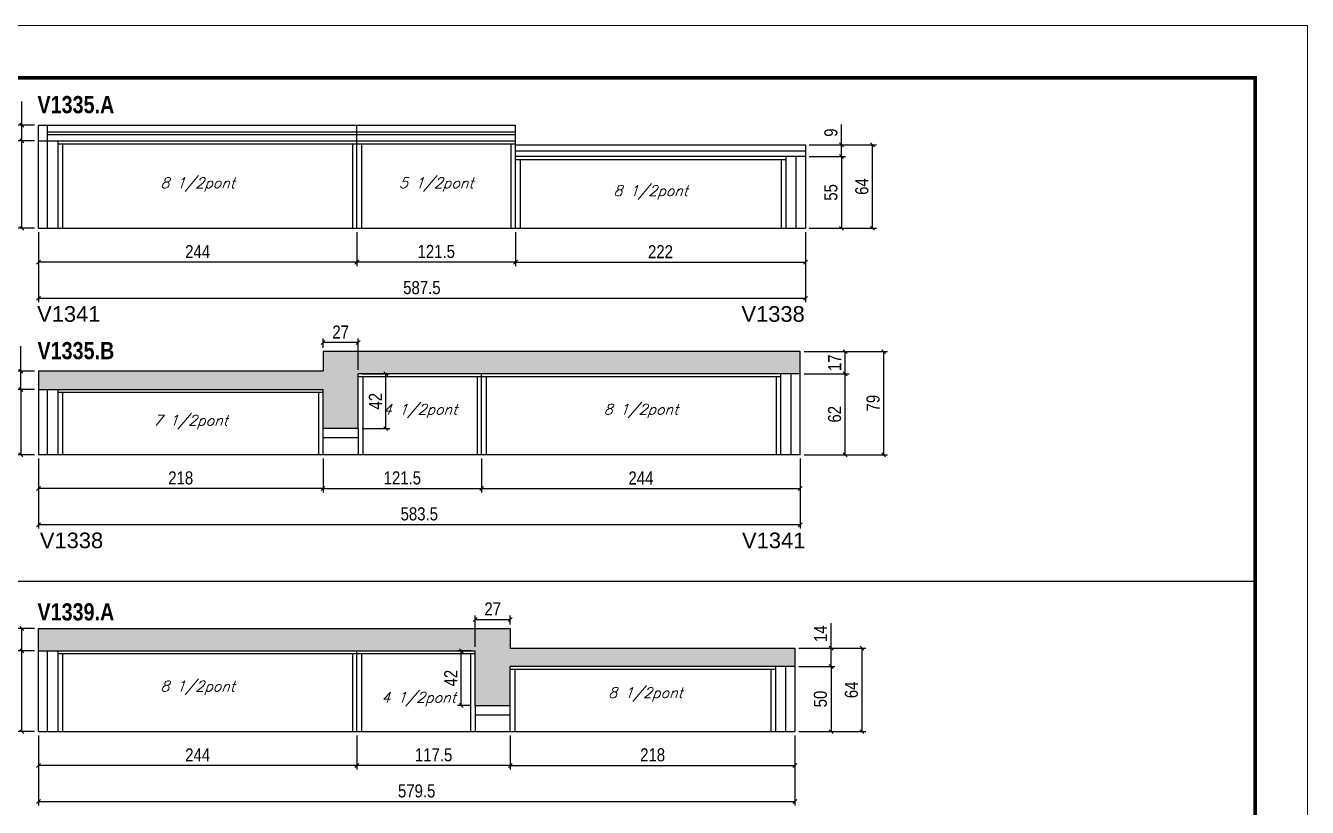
# Model space of a CAD drawing. Extents: x 3309 to 10384, y -2522 to 14608.
# Drawn here: x 5411 to 6393, y 5969 to 6568 of the extents above; entities that cross this region are included whole.
import ezdxf

# ---------------------------------------------------------------- set-up
doc = ezdxf.new("R2010")
doc.units = 0
doc.linetypes.add('DASHED', pattern=[0.75, 0.5, -0.25])
for name, color, linetype in [('5', 5, 'Continuous'), ('COTA', 241, 'Continuous'), ('NOMENCLATURA', 7, 'Continuous'), ('Painéis', 200, 'Continuous'), ('SARR_2.2x7', 40, 'Continuous'), ('SARR_3.5x7', 81, 'Continuous'), ('SARR_EDITAR', 141, 'Continuous'), ('texto', 7, 'Continuous')]:
    doc.layers.add(name, color=color, linetype=linetype)
doc.layers.add('Folhas', color=255, linetype='Continuous', lineweight=9)
doc.layers.add('SARRAFO DE PRESSAO', color=251, linetype='DASHED', lineweight=9)
doc.styles.add('COTA TECNICA', font='techl___.ttf', dxfattribs={"height": 10})
doc.styles.add('Romans', font='romans.shx')
doc.styles.get("Standard").update_dxf_attribs({"font": 'arial.ttf'})
doc.styles.add('TECNICA', font='techb___.ttf', dxfattribs={"height": 10})
doc.dimstyles.new('PAINEL', dxfattribs={"dimtxt": 10, "dimasz": 3, "dimexe": 3, "dimexo": 3, "dimgap": 3, "dimtad": 1, "dimdec": 1, "dimzin": 12, "dimdsep": 46, "dimtxsty": 'COTA TECNICA', "dimblk1": 'OBLIQUE', "dimblk2": 'OBLIQUE', "dimsah": 1, "dimcen": 0.9, "dimclrd": 4, "dimclre": 4, "dimclrt": 240, "dimadec": 1, "dimazin": 3, "dimtfac": 1, "dimtdec": 1, "dimtmove": 0, "dimatfit": 3, "dimfxl": 1, "dimtolj": 1, "dimtzin": 12, "dimarcsym": 0})

# ---------------------------------------------------------------- blocks, each defined once
blk = doc.blocks.new('9999999999')
at = {"layer": 'Folhas'}
blk.add_lwpolyline([(98138.98, 34190.21), (99623.98, 34190.21), (99623.98, 35240.21), (98138.98, 35240.21)], close=True, dxfattribs=at)
at = {"layer": 'Folhas', "color": 30, "const_width": 3}
blk.add_lwpolyline([(98213.98, 34230.21), (99583.98, 34230.21), (99583.98, 35200.21), (98213.98, 35200.21)], close=True, dxfattribs=at)
blk = doc.blocks.new('_Oblique')
at = {"color": 0, "linetype": 'ByBlock', "lineweight": -2}
blk.add_line((-0.5, -0.5), (0.5, 0.5), dxfattribs=at)
blk = doc.blocks.new('*D845')
at = {"layer": 'COTA', "color": 4, "linetype": 'ByBlock', "lineweight": -2, "transparency": 16777216}
for p, q in [((5420.93, 6409.5), (5420.93, 6355.88)), ((6008.39, 6409.5), (6008.39, 6355.88)), ((5420.93, 6358.88), (6008.39, 6358.88))]:
    blk.add_line(p, q, dxfattribs=at)
at = {"layer": 'Defpoints', "color": 0, "linetype": 'ByBlock', "transparency": 16777216}
for p in [(5420.93, 6412.5), (6008.39, 6412.5), (6008.39, 6358.88)]:
    blk.add_point(p, dxfattribs=at)
at = {"layer": 'COTA', "color": 4, "linetype": 'ByBlock', "lineweight": -2, "transparency": 16777216, "xscale": 3, "yscale": 3, "zscale": 3, "rotation": 180}
blk.add_blockref('_Oblique', (5420.93, 6358.88), dxfattribs=at)
at = {"layer": 'COTA', "color": 4, "linetype": 'ByBlock', "lineweight": -2, "transparency": 16777216, "xscale": 3, "yscale": 3, "zscale": 3}
blk.add_blockref('_Oblique', (6008.39, 6358.88), dxfattribs=at)
at = {"layer": 'COTA', "color": 240, "linetype": 'ByBlock', "transparency": 16777216, "insert": (5714.66, 6367.01), "char_height": 10, "attachment_point": 5, "style": 'COTA TECNICA'}
blk.add_mtext('\\A1;587.5', dxfattribs=at)
blk = doc.blocks.new('*D846')
at = {"layer": 'COTA', "color": 4, "lineweight": -2, "transparency": 16777216}
for p, q in [((5664.89, 6409.5), (5664.89, 6383.59)), ((5786.39, 6409.5), (5786.39, 6383.59)), ((5786.39, 6386.59), (5664.89, 6386.59))]:
    blk.add_line(p, q, dxfattribs=at)
at = {"layer": 'Defpoints', "color": 0, "transparency": 16777216}
for p in [(5664.89, 6412.5), (5786.39, 6412.5), (5664.89, 6386.59)]:
    blk.add_point(p, dxfattribs=at)
at = {"layer": 'COTA', "color": 4, "lineweight": -2, "transparency": 16777216, "xscale": 3, "yscale": 3, "zscale": 3, "rotation": 180}
blk.add_blockref('_Oblique', (5664.89, 6386.59), dxfattribs=at)
at = {"layer": 'COTA', "color": 4, "lineweight": -2, "transparency": 16777216, "xscale": 3, "yscale": 3, "zscale": 3}
blk.add_blockref('_Oblique', (5786.39, 6386.59), dxfattribs=at)
at = {"layer": 'COTA', "color": 240, "transparency": 16777216, "insert": (5725.64, 6394.7), "char_height": 10, "attachment_point": 5, "style": 'COTA TECNICA'}
blk.add_mtext('\\A1;121.5', dxfattribs=at)
blk = doc.blocks.new('*D847')
at = {"layer": 'COTA', "color": 4, "lineweight": -2, "transparency": 16777216}
for p, q in [((5420.93, 6409.5), (5420.93, 6383.59)), ((5664.89, 6409.5), (5664.89, 6383.59)), ((5664.89, 6386.59), (5420.93, 6386.59))]:
    blk.add_line(p, q, dxfattribs=at)
at = {"layer": 'Defpoints', "color": 0, "transparency": 16777216}
for p in [(5420.93, 6412.5), (5664.89, 6412.5), (5420.93, 6386.59)]:
    blk.add_point(p, dxfattribs=at)
at = {"layer": 'COTA', "color": 4, "lineweight": -2, "transparency": 16777216, "xscale": 3, "yscale": 3, "zscale": 3, "rotation": 180}
blk.add_blockref('_Oblique', (5420.93, 6386.59), dxfattribs=at)
at = {"layer": 'COTA', "color": 4, "lineweight": -2, "transparency": 16777216, "xscale": 3, "yscale": 3, "zscale": 3}
blk.add_blockref('_Oblique', (5664.89, 6386.59), dxfattribs=at)
at = {"layer": 'COTA', "color": 240, "transparency": 16777216, "insert": (5542.91, 6394.66), "char_height": 10, "attachment_point": 5, "style": 'COTA TECNICA'}
blk.add_mtext('\\A1;244', dxfattribs=at)
blk = doc.blocks.new('*D848')
at = {"layer": 'COTA', "color": 4, "lineweight": -2, "transparency": 16777216}
for p, q in [((5786.39, 6409.5), (5786.39, 6383.59)), ((6008.39, 6409.5), (6008.39, 6383.59)), ((5786.39, 6386.59), (6008.39, 6386.59))]:
    blk.add_line(p, q, dxfattribs=at)
at = {"layer": 'Defpoints', "color": 0, "transparency": 16777216}
for p in [(5786.39, 6412.5), (6008.39, 6412.5), (6008.39, 6386.59)]:
    blk.add_point(p, dxfattribs=at)
at = {"layer": 'COTA', "color": 4, "lineweight": -2, "transparency": 16777216, "xscale": 3, "yscale": 3, "zscale": 3, "rotation": 180}
blk.add_blockref('_Oblique', (5786.39, 6386.59), dxfattribs=at)
at = {"layer": 'COTA', "color": 4, "lineweight": -2, "transparency": 16777216, "xscale": 3, "yscale": 3, "zscale": 3}
blk.add_blockref('_Oblique', (6008.39, 6386.59), dxfattribs=at)
at = {"layer": 'COTA', "color": 240, "transparency": 16777216, "insert": (5897.39, 6394.59), "char_height": 10, "attachment_point": 5, "style": 'COTA TECNICA'}
blk.add_mtext('\\A1;222', dxfattribs=at)
blk = doc.blocks.new('*D849')
at = {"layer": 'COTA', "color": 4, "lineweight": -2, "transparency": 16777216}
for p, q in [((6011.39, 6467.5), (6039.05, 6467.5)), ((6036.05, 6467.5), (6036.05, 6412.5)), ((6011.39, 6412.5), (6039.05, 6412.5))]:
    blk.add_line(p, q, dxfattribs=at)
at = {"layer": 'Defpoints', "color": 0, "transparency": 16777216}
for p in [(6008.39, 6467.5), (6008.39, 6412.5), (6036.05, 6412.5)]:
    blk.add_point(p, dxfattribs=at)
at = {"layer": 'COTA', "color": 4, "lineweight": -2, "transparency": 16777216, "xscale": 3, "yscale": 3, "zscale": 3}
for p, rotation in [((6036.05, 6467.5), 90), ((6036.05, 6412.5), 270)]:
    blk.add_blockref('_Oblique', p, dxfattribs=dict(at, rotation=rotation))
at = {"layer": 'COTA', "color": 240, "transparency": 16777216, "insert": (6027.94, 6440), "char_height": 10, "attachment_point": 5, "rotation": 90, "style": 'COTA TECNICA'}
blk.add_mtext('\\A1;55', dxfattribs=at)
blk = doc.blocks.new('*D850')
at = {"layer": 'COTA', "color": 4, "lineweight": -2, "transparency": 16777216}
for p, q in [((6036.05, 6476.5), (6036.05, 6492.17)), ((6011.39, 6476.5), (6039.05, 6476.5)), ((6036.05, 6467.5), (6036.05, 6476.5)), ((6011.39, 6467.5), (6039.05, 6467.5))]:
    blk.add_line(p, q, dxfattribs=at)
at = {"layer": 'Defpoints', "color": 0, "transparency": 16777216}
for p in [(6008.39, 6476.5), (6036.05, 6476.5), (6008.39, 6467.5)]:
    blk.add_point(p, dxfattribs=at)
at = {"layer": 'COTA', "color": 4, "lineweight": -2, "transparency": 16777216, "xscale": 3, "yscale": 3, "zscale": 3}
for p, rotation in [((6036.05, 6476.5), 90), ((6036.05, 6467.5), 270)]:
    blk.add_blockref('_Oblique', p, dxfattribs=dict(at, rotation=rotation))
at = {"layer": 'COTA', "color": 240, "transparency": 16777216, "insert": (6027.96, 6485.83), "char_height": 10, "attachment_point": 5, "rotation": 90, "style": 'COTA TECNICA'}
blk.add_mtext('\\A1;9', dxfattribs=at)
blk = doc.blocks.new('*D851')
at = {"layer": 'COTA', "color": 4, "lineweight": -2, "transparency": 16777216}
for p, q in [((6011.39, 6476.5), (6062.78, 6476.5)), ((6059.78, 6412.5), (6059.78, 6476.5)), ((6011.39, 6412.5), (6062.78, 6412.5))]:
    blk.add_line(p, q, dxfattribs=at)
at = {"layer": 'Defpoints', "color": 0, "transparency": 16777216}
for p in [(6008.39, 6476.5), (6059.78, 6476.5), (6008.39, 6412.5)]:
    blk.add_point(p, dxfattribs=at)
at = {"layer": 'COTA', "color": 4, "lineweight": -2, "transparency": 16777216, "xscale": 3, "yscale": 3, "zscale": 3}
for p, rotation in [((6059.78, 6476.5), 90), ((6059.78, 6412.5), 270)]:
    blk.add_blockref('_Oblique', p, dxfattribs=dict(at, rotation=rotation))
at = {"layer": 'COTA', "color": 240, "transparency": 16777216, "insert": (6051.68, 6444.5), "char_height": 10, "attachment_point": 5, "rotation": 90, "style": 'COTA TECNICA'}
blk.add_mtext('\\A1;64', dxfattribs=at)
blk = doc.blocks.new('*D852')
at = {"layer": 'COTA', "color": 4, "lineweight": -2, "transparency": 16777216}
for p, q in [((5417.93, 6479.5), (5405.3, 6479.5)), ((5408.3, 6412.5), (5408.3, 6479.5)), ((5417.93, 6412.5), (5405.3, 6412.5))]:
    blk.add_line(p, q, dxfattribs=at)
at = {"layer": 'Defpoints', "color": 0, "transparency": 16777216}
for p in [(5408.3, 6479.5), (5420.93, 6479.5), (5420.93, 6412.5)]:
    blk.add_point(p, dxfattribs=at)
at = {"layer": 'COTA', "color": 4, "lineweight": -2, "transparency": 16777216, "xscale": 3, "yscale": 3, "zscale": 3}
for p, rotation in [((5408.3, 6479.5), 90), ((5408.3, 6412.5), 270)]:
    blk.add_blockref('_Oblique', p, dxfattribs=dict(at, rotation=rotation))
at = {"layer": 'COTA', "color": 240, "transparency": 16777216, "insert": (5400.2, 6446), "char_height": 10, "attachment_point": 5, "rotation": 90, "style": 'COTA TECNICA'}
blk.add_mtext('\\A1;67', dxfattribs=at)
blk = doc.blocks.new('*D853')
at = {"layer": 'COTA', "color": 4, "lineweight": -2, "transparency": 16777216}
for p, q in [((5408.3, 6491.5), (5408.3, 6509.81)), ((5417.93, 6491.5), (5405.3, 6491.5)), ((5408.3, 6479.5), (5408.3, 6491.5)), ((5417.93, 6479.5), (5405.3, 6479.5))]:
    blk.add_line(p, q, dxfattribs=at)
at = {"layer": 'Defpoints', "color": 0, "transparency": 16777216}
for p in [(5408.3, 6491.5), (5420.93, 6491.5), (5420.93, 6479.5)]:
    blk.add_point(p, dxfattribs=at)
at = {"layer": 'COTA', "color": 4, "lineweight": -2, "transparency": 16777216, "xscale": 3, "yscale": 3, "zscale": 3}
for p, rotation in [((5408.3, 6491.5), 90), ((5408.3, 6479.5), 270)]:
    blk.add_blockref('_Oblique', p, dxfattribs=dict(at, rotation=rotation))
at = {"layer": 'COTA', "color": 240, "transparency": 16777216, "insert": (5400.24, 6502.16), "char_height": 10, "attachment_point": 5, "rotation": 90, "style": 'COTA TECNICA'}
blk.add_mtext('\\A1;12', dxfattribs=at)
blk = doc.blocks.new('*D854')
at = {"layer": 'COTA', "color": 4, "linetype": 'ByBlock', "lineweight": -2, "transparency": 16777216}
for p, q in [((5420.93, 6236), (5420.93, 6182.37)), ((6004.39, 6236), (6004.39, 6182.37)), ((6004.39, 6185.37), (5420.93, 6185.37))]:
    blk.add_line(p, q, dxfattribs=at)
at = {"layer": 'Defpoints', "color": 0, "linetype": 'ByBlock', "transparency": 16777216}
for p in [(5420.93, 6239), (6004.39, 6239), (5420.93, 6185.37)]:
    blk.add_point(p, dxfattribs=at)
at = {"layer": 'COTA', "color": 4, "linetype": 'ByBlock', "lineweight": -2, "transparency": 16777216, "xscale": 3, "yscale": 3, "zscale": 3, "rotation": 180}
blk.add_blockref('_Oblique', (5420.93, 6185.37), dxfattribs=at)
at = {"layer": 'COTA', "color": 4, "linetype": 'ByBlock', "lineweight": -2, "transparency": 16777216, "xscale": 3, "yscale": 3, "zscale": 3}
blk.add_blockref('_Oblique', (6004.39, 6185.37), dxfattribs=at)
at = {"layer": 'COTA', "color": 240, "linetype": 'ByBlock', "transparency": 16777216, "insert": (5712.66, 6193.62), "char_height": 10, "attachment_point": 5, "style": 'COTA TECNICA'}
blk.add_mtext('\\A1;583.5', dxfattribs=at)
blk = doc.blocks.new('*D855')
at = {"layer": 'COTA', "color": 4, "lineweight": -2, "transparency": 16777216}
for p, q in [((5638.93, 6236), (5638.93, 6210.08)), ((5760.43, 6236), (5760.43, 6210.08)), ((5638.93, 6213.08), (5760.43, 6213.08))]:
    blk.add_line(p, q, dxfattribs=at)
at = {"layer": 'Defpoints', "color": 0, "transparency": 16777216}
for p in [(5638.93, 6239), (5760.43, 6239), (5760.43, 6213.08)]:
    blk.add_point(p, dxfattribs=at)
at = {"layer": 'COTA', "color": 4, "lineweight": -2, "transparency": 16777216, "xscale": 3, "yscale": 3, "zscale": 3, "rotation": 180}
blk.add_blockref('_Oblique', (5638.93, 6213.08), dxfattribs=at)
at = {"layer": 'COTA', "color": 4, "lineweight": -2, "transparency": 16777216, "xscale": 3, "yscale": 3, "zscale": 3}
blk.add_blockref('_Oblique', (5760.43, 6213.08), dxfattribs=at)
at = {"layer": 'COTA', "color": 240, "transparency": 16777216, "insert": (5699.68, 6221.19), "char_height": 10, "attachment_point": 5, "style": 'COTA TECNICA'}
blk.add_mtext('\\A1;121.5', dxfattribs=at)
blk = doc.blocks.new('*D856')
at = {"layer": 'COTA', "color": 4, "lineweight": -2, "transparency": 16777216}
for p, q in [((5760.43, 6236), (5760.43, 6210.08)), ((6004.39, 6236), (6004.39, 6210.08)), ((5760.43, 6213.08), (6004.39, 6213.08))]:
    blk.add_line(p, q, dxfattribs=at)
at = {"layer": 'Defpoints', "color": 0, "transparency": 16777216}
for p in [(5760.43, 6239), (6004.39, 6239), (6004.39, 6213.08)]:
    blk.add_point(p, dxfattribs=at)
at = {"layer": 'COTA', "color": 4, "lineweight": -2, "transparency": 16777216, "xscale": 3, "yscale": 3, "zscale": 3, "rotation": 180}
blk.add_blockref('_Oblique', (5760.43, 6213.08), dxfattribs=at)
at = {"layer": 'COTA', "color": 4, "lineweight": -2, "transparency": 16777216, "xscale": 3, "yscale": 3, "zscale": 3}
blk.add_blockref('_Oblique', (6004.39, 6213.08), dxfattribs=at)
at = {"layer": 'COTA', "color": 240, "transparency": 16777216, "insert": (5882.41, 6221.16), "char_height": 10, "attachment_point": 5, "style": 'COTA TECNICA'}
blk.add_mtext('\\A1;244', dxfattribs=at)
blk = doc.blocks.new('*D858')
at = {"layer": 'COTA', "color": 4, "lineweight": -2, "transparency": 16777216}
for p, q in [((5420.93, 6236), (5420.93, 6210.08)), ((5638.93, 6236), (5638.93, 6210.08)), ((5638.93, 6213.08), (5420.93, 6213.08))]:
    blk.add_line(p, q, dxfattribs=at)
at = {"layer": 'Defpoints', "color": 0, "transparency": 16777216}
for p in [(5420.93, 6239), (5638.93, 6239), (5420.93, 6213.08)]:
    blk.add_point(p, dxfattribs=at)
at = {"layer": 'COTA', "color": 4, "lineweight": -2, "transparency": 16777216, "xscale": 3, "yscale": 3, "zscale": 3, "rotation": 180}
blk.add_blockref('_Oblique', (5420.93, 6213.08), dxfattribs=at)
at = {"layer": 'COTA', "color": 4, "lineweight": -2, "transparency": 16777216, "xscale": 3, "yscale": 3, "zscale": 3}
blk.add_blockref('_Oblique', (5638.93, 6213.08), dxfattribs=at)
at = {"layer": 'COTA', "color": 240, "transparency": 16777216, "insert": (5529.93, 6221.18), "char_height": 10, "attachment_point": 5, "style": 'COTA TECNICA'}
blk.add_mtext('\\A1;218', dxfattribs=at)
blk = doc.blocks.new('*D859')
at = {"layer": 'COTA', "color": 4, "lineweight": -2, "transparency": 16777216}
for p, q in [((5417.93, 6289), (5404.43, 6289)), ((5407.43, 6289), (5407.43, 6239)), ((5417.93, 6239), (5404.43, 6239))]:
    blk.add_line(p, q, dxfattribs=at)
at = {"layer": 'Defpoints', "color": 0, "transparency": 16777216}
for p in [(5420.93, 6289), (5407.43, 6239), (5420.93, 6239)]:
    blk.add_point(p, dxfattribs=at)
at = {"layer": 'COTA', "color": 4, "lineweight": -2, "transparency": 16777216, "xscale": 3, "yscale": 3, "zscale": 3}
for p, rotation in [((5407.43, 6289), 90), ((5407.43, 6239), 270)]:
    blk.add_blockref('_Oblique', p, dxfattribs=dict(at, rotation=rotation))
at = {"layer": 'COTA', "color": 240, "transparency": 16777216, "insert": (5399.32, 6264), "char_height": 10, "attachment_point": 5, "rotation": 90, "style": 'COTA TECNICA'}
blk.add_mtext('\\A1;50', dxfattribs=at)
blk = doc.blocks.new('*D860')
at = {"layer": 'COTA', "color": 4, "lineweight": -2, "transparency": 16777216}
for p, q in [((5407.43, 6303), (5407.43, 6322.12)), ((5417.93, 6303), (5404.43, 6303)), ((5407.43, 6289), (5407.43, 6303)), ((5417.93, 6289), (5404.43, 6289))]:
    blk.add_line(p, q, dxfattribs=at)
at = {"layer": 'Defpoints', "color": 0, "transparency": 16777216}
for p in [(5407.43, 6303), (5420.93, 6303), (5420.93, 6289)]:
    blk.add_point(p, dxfattribs=at)
at = {"layer": 'COTA', "color": 4, "lineweight": -2, "transparency": 16777216, "xscale": 3, "yscale": 3, "zscale": 3}
for p, rotation in [((5407.43, 6303), 90), ((5407.43, 6289), 270)]:
    blk.add_blockref('_Oblique', p, dxfattribs=dict(at, rotation=rotation))
at = {"layer": 'COTA', "color": 240, "transparency": 16777216, "insert": (5399.36, 6314.06), "char_height": 10, "attachment_point": 5, "rotation": 90, "style": 'COTA TECNICA'}
blk.add_mtext('\\A1;14', dxfattribs=at)
blk = doc.blocks.new('*D861')
at = {"layer": 'COTA', "color": 4, "lineweight": -2, "transparency": 16777216}
for p, q in [((5417.93, 6303), (5380.7, 6303)), ((5383.7, 6239), (5383.7, 6303)), ((5417.93, 6239), (5380.7, 6239))]:
    blk.add_line(p, q, dxfattribs=at)
at = {"layer": 'Defpoints', "color": 0, "transparency": 16777216}
for p in [(5383.7, 6303), (5420.93, 6303), (5420.93, 6239)]:
    blk.add_point(p, dxfattribs=at)
at = {"layer": 'COTA', "color": 4, "lineweight": -2, "transparency": 16777216, "xscale": 3, "yscale": 3, "zscale": 3}
for p, rotation in [((5383.7, 6303), 90), ((5383.7, 6239), 270)]:
    blk.add_blockref('_Oblique', p, dxfattribs=dict(at, rotation=rotation))
at = {"layer": 'COTA', "color": 240, "transparency": 16777216, "insert": (5375.59, 6271), "char_height": 10, "attachment_point": 5, "rotation": 90, "style": 'COTA TECNICA'}
blk.add_mtext('\\A1;64', dxfattribs=at)
blk = doc.blocks.new('*D862')
at = {"layer": 'COTA', "color": 4, "lineweight": -2, "transparency": 16777216}
for p, q in [((5668.93, 6301), (5690.11, 6301)), ((5687.11, 6259), (5687.11, 6301)), ((5668.93, 6259), (5690.11, 6259))]:
    blk.add_line(p, q, dxfattribs=at)
at = {"layer": 'Defpoints', "color": 0, "transparency": 16777216}
for p in [(5665.93, 6301), (5687.11, 6301), (5665.93, 6259)]:
    blk.add_point(p, dxfattribs=at)
at = {"layer": 'COTA', "color": 4, "lineweight": -2, "transparency": 16777216, "xscale": 3, "yscale": 3, "zscale": 3}
for p, rotation in [((5687.11, 6301), 90), ((5687.11, 6259), 270)]:
    blk.add_blockref('_Oblique', p, dxfattribs=dict(at, rotation=rotation))
at = {"layer": 'COTA', "color": 240, "transparency": 16777216, "insert": (5679.04, 6280), "char_height": 10, "attachment_point": 5, "rotation": 90, "style": 'COTA TECNICA'}
blk.add_mtext('\\A1;42', dxfattribs=at)
blk = doc.blocks.new('*D863')
at = {"layer": 'COTA', "color": 4, "lineweight": -2, "transparency": 16777216}
for p, q in [((5638.93, 6321), (5638.93, 6327.98)), ((5665.93, 6324.98), (5638.93, 6324.98)), ((5665.93, 6304), (5665.93, 6327.98))]:
    blk.add_line(p, q, dxfattribs=at)
at = {"layer": 'Defpoints', "color": 0, "transparency": 16777216}
for p in [(5638.93, 6324.98), (5638.93, 6318), (5665.93, 6301)]:
    blk.add_point(p, dxfattribs=at)
at = {"layer": 'COTA', "color": 4, "lineweight": -2, "transparency": 16777216, "xscale": 3, "yscale": 3, "zscale": 3, "rotation": 180}
blk.add_blockref('_Oblique', (5638.93, 6324.98), dxfattribs=at)
at = {"layer": 'COTA', "color": 4, "lineweight": -2, "transparency": 16777216, "xscale": 3, "yscale": 3, "zscale": 3}
blk.add_blockref('_Oblique', (5665.93, 6324.98), dxfattribs=at)
at = {"layer": 'COTA', "color": 240, "transparency": 16777216, "insert": (5652.43, 6333.05), "char_height": 10, "attachment_point": 5, "style": 'COTA TECNICA'}
blk.add_mtext('\\A1;27', dxfattribs=at)
blk = doc.blocks.new('*D864')
at = {"layer": 'COTA', "color": 4, "lineweight": -2, "transparency": 16777216}
for p, q in [((6007.39, 6301), (6041.88, 6301)), ((6038.88, 6239), (6038.88, 6301)), ((6007.39, 6239), (6041.88, 6239))]:
    blk.add_line(p, q, dxfattribs=at)
at = {"layer": 'Defpoints', "color": 0, "transparency": 16777216}
for p in [(6004.39, 6301), (6038.88, 6301), (6004.39, 6239)]:
    blk.add_point(p, dxfattribs=at)
at = {"layer": 'COTA', "color": 4, "lineweight": -2, "transparency": 16777216, "xscale": 3, "yscale": 3, "zscale": 3}
for p, rotation in [((6038.88, 6301), 90), ((6038.88, 6239), 270)]:
    blk.add_blockref('_Oblique', p, dxfattribs=dict(at, rotation=rotation))
at = {"layer": 'COTA', "color": 240, "transparency": 16777216, "insert": (6030.77, 6270), "char_height": 10, "attachment_point": 5, "rotation": 90, "style": 'COTA TECNICA'}
blk.add_mtext('\\A1;62', dxfattribs=at)
blk = doc.blocks.new('*D857')
at = {"layer": 'COTA', "color": 4, "lineweight": -2, "transparency": 16777216}
for p, q in [((6007.39, 6318), (6041.88, 6318)), ((6038.88, 6301), (6038.88, 6318)), ((6007.39, 6301), (6041.88, 6301))]:
    blk.add_line(p, q, dxfattribs=at)
at = {"layer": 'Defpoints', "color": 0, "transparency": 16777216}
for p in [(6004.39, 6318), (6038.88, 6318), (6004.39, 6301)]:
    blk.add_point(p, dxfattribs=at)
at = {"layer": 'COTA', "color": 4, "lineweight": -2, "transparency": 16777216, "xscale": 3, "yscale": 3, "zscale": 3}
for p, rotation in [((6038.88, 6318), 90), ((6038.88, 6301), 270)]:
    blk.add_blockref('_Oblique', p, dxfattribs=dict(at, rotation=rotation))
at = {"layer": 'COTA', "color": 240, "transparency": 16777216, "insert": (6030.8, 6309.5), "char_height": 10, "attachment_point": 5, "rotation": 90, "style": 'COTA TECNICA'}
blk.add_mtext('\\A1;17', dxfattribs=at)
blk = doc.blocks.new('*D865')
at = {"layer": 'COTA', "color": 4, "lineweight": -2, "transparency": 16777216}
for p, q in [((6007.39, 6318), (6071.37, 6318)), ((6068.37, 6239), (6068.37, 6318)), ((6007.39, 6239), (6071.37, 6239))]:
    blk.add_line(p, q, dxfattribs=at)
at = {"layer": 'Defpoints', "color": 0, "transparency": 16777216}
for p in [(6004.39, 6318), (6068.37, 6318), (6004.39, 6239)]:
    blk.add_point(p, dxfattribs=at)
at = {"layer": 'COTA', "color": 4, "lineweight": -2, "transparency": 16777216, "xscale": 3, "yscale": 3, "zscale": 3}
for p, rotation in [((6068.37, 6318), 90), ((6068.37, 6239), 270)]:
    blk.add_blockref('_Oblique', p, dxfattribs=dict(at, rotation=rotation))
at = {"layer": 'COTA', "color": 240, "transparency": 16777216, "insert": (6060.27, 6278.5), "char_height": 10, "attachment_point": 5, "rotation": 90, "style": 'COTA TECNICA'}
blk.add_mtext('\\A1;79', dxfattribs=at)
blk = doc.blocks.new('*D873')
at = {"layer": 'COTA', "color": 4, "linetype": 'ByBlock', "lineweight": -2, "transparency": 16777216}
for p, q in [((5420.93, 6023.8), (5420.93, 5970.18)), ((6000.39, 6023.8), (6000.39, 5970.18)), ((5420.93, 5973.18), (6000.39, 5973.18))]:
    blk.add_line(p, q, dxfattribs=at)
at = {"layer": 'Defpoints', "color": 0, "linetype": 'ByBlock', "transparency": 16777216}
for p in [(5420.93, 6026.8), (6000.39, 6026.8), (6000.39, 5973.18)]:
    blk.add_point(p, dxfattribs=at)
at = {"layer": 'COTA', "color": 4, "linetype": 'ByBlock', "lineweight": -2, "transparency": 16777216, "xscale": 3, "yscale": 3, "zscale": 3, "rotation": 180}
blk.add_blockref('_Oblique', (5420.93, 5973.18), dxfattribs=at)
at = {"layer": 'COTA', "color": 4, "linetype": 'ByBlock', "lineweight": -2, "transparency": 16777216, "xscale": 3, "yscale": 3, "zscale": 3}
blk.add_blockref('_Oblique', (6000.39, 5973.18), dxfattribs=at)
at = {"layer": 'COTA', "color": 240, "linetype": 'ByBlock', "transparency": 16777216, "insert": (5710.66, 5981.32), "char_height": 10, "attachment_point": 5, "style": 'COTA TECNICA'}
blk.add_mtext('\\A1;579.5', dxfattribs=at)
blk = doc.blocks.new('*D874')
at = {"layer": 'COTA', "color": 4, "lineweight": -2, "transparency": 16777216}
for p, q in [((5664.89, 6023.8), (5664.89, 5997.89)), ((5782.39, 6023.8), (5782.39, 5997.89)), ((5782.39, 6000.89), (5664.89, 6000.89))]:
    blk.add_line(p, q, dxfattribs=at)
at = {"layer": 'Defpoints', "color": 0, "transparency": 16777216}
for p in [(5664.89, 6026.8), (5782.39, 6026.8), (5664.89, 6000.89)]:
    blk.add_point(p, dxfattribs=at)
at = {"layer": 'COTA', "color": 4, "lineweight": -2, "transparency": 16777216, "xscale": 3, "yscale": 3, "zscale": 3, "rotation": 180}
blk.add_blockref('_Oblique', (5664.89, 6000.89), dxfattribs=at)
at = {"layer": 'COTA', "color": 4, "lineweight": -2, "transparency": 16777216, "xscale": 3, "yscale": 3, "zscale": 3}
blk.add_blockref('_Oblique', (5782.39, 6000.89), dxfattribs=at)
at = {"layer": 'COTA', "color": 240, "transparency": 16777216, "insert": (5723.64, 6009), "char_height": 10, "attachment_point": 5, "style": 'COTA TECNICA'}
blk.add_mtext('\\A1;117.5', dxfattribs=at)
blk = doc.blocks.new('*D875')
at = {"layer": 'COTA', "color": 4, "lineweight": -2, "transparency": 16777216}
for p, q in [((5420.93, 6023.8), (5420.93, 5997.89)), ((5664.89, 6023.8), (5664.89, 5997.89)), ((5664.89, 6000.89), (5420.93, 6000.89))]:
    blk.add_line(p, q, dxfattribs=at)
at = {"layer": 'Defpoints', "color": 0, "transparency": 16777216}
for p in [(5420.93, 6026.8), (5664.89, 6026.8), (5420.93, 6000.89)]:
    blk.add_point(p, dxfattribs=at)
at = {"layer": 'COTA', "color": 4, "lineweight": -2, "transparency": 16777216, "xscale": 3, "yscale": 3, "zscale": 3, "rotation": 180}
blk.add_blockref('_Oblique', (5420.93, 6000.89), dxfattribs=at)
at = {"layer": 'COTA', "color": 4, "lineweight": -2, "transparency": 16777216, "xscale": 3, "yscale": 3, "zscale": 3}
blk.add_blockref('_Oblique', (5664.89, 6000.89), dxfattribs=at)
at = {"layer": 'COTA', "color": 240, "transparency": 16777216, "insert": (5542.91, 6008.96), "char_height": 10, "attachment_point": 5, "style": 'COTA TECNICA'}
blk.add_mtext('\\A1;244', dxfattribs=at)
blk = doc.blocks.new('*D877')
at = {"layer": 'COTA', "color": 4, "lineweight": -2, "transparency": 16777216}
for p, q in [((5782.39, 6023.8), (5782.39, 5997.89)), ((6000.39, 6023.8), (6000.39, 5997.89)), ((5782.39, 6000.89), (6000.39, 6000.89))]:
    blk.add_line(p, q, dxfattribs=at)
at = {"layer": 'Defpoints', "color": 0, "transparency": 16777216}
for p in [(5782.39, 6026.8), (6000.39, 6026.8), (6000.39, 6000.89)]:
    blk.add_point(p, dxfattribs=at)
at = {"layer": 'COTA', "color": 4, "lineweight": -2, "transparency": 16777216, "xscale": 3, "yscale": 3, "zscale": 3, "rotation": 180}
blk.add_blockref('_Oblique', (5782.39, 6000.89), dxfattribs=at)
at = {"layer": 'COTA', "color": 4, "lineweight": -2, "transparency": 16777216, "xscale": 3, "yscale": 3, "zscale": 3}
blk.add_blockref('_Oblique', (6000.39, 6000.89), dxfattribs=at)
at = {"layer": 'COTA', "color": 240, "transparency": 16777216, "insert": (5891.39, 6008.98), "char_height": 10, "attachment_point": 5, "style": 'COTA TECNICA'}
blk.add_mtext('\\A1;218', dxfattribs=at)
blk = doc.blocks.new('*D878')
at = {"layer": 'COTA', "color": 4, "lineweight": -2, "transparency": 16777216}
for p, q in [((6003.39, 6076.8), (6031.05, 6076.8)), ((6028.05, 6076.8), (6028.05, 6026.8)), ((6003.39, 6026.8), (6031.05, 6026.8))]:
    blk.add_line(p, q, dxfattribs=at)
at = {"layer": 'Defpoints', "color": 0, "transparency": 16777216}
for p in [(6000.39, 6076.8), (6000.39, 6026.8), (6028.05, 6026.8)]:
    blk.add_point(p, dxfattribs=at)
at = {"layer": 'COTA', "color": 4, "lineweight": -2, "transparency": 16777216, "xscale": 3, "yscale": 3, "zscale": 3}
for p, rotation in [((6028.05, 6076.8), 90), ((6028.05, 6026.8), 270)]:
    blk.add_blockref('_Oblique', p, dxfattribs=dict(at, rotation=rotation))
at = {"layer": 'COTA', "color": 240, "transparency": 16777216, "insert": (6019.94, 6051.8), "char_height": 10, "attachment_point": 5, "rotation": 90, "style": 'COTA TECNICA'}
blk.add_mtext('\\A1;50', dxfattribs=at)
blk = doc.blocks.new('*D879')
at = {"layer": 'COTA', "color": 4, "lineweight": -2, "transparency": 16777216}
for p, q in [((6028.05, 6090.8), (6028.05, 6109.92)), ((6003.39, 6090.8), (6031.05, 6090.8)), ((6028.05, 6076.8), (6028.05, 6090.8)), ((6003.39, 6076.8), (6031.05, 6076.8))]:
    blk.add_line(p, q, dxfattribs=at)
at = {"layer": 'Defpoints', "color": 0, "transparency": 16777216}
for p in [(6000.39, 6090.8), (6028.05, 6090.8), (6000.39, 6076.8)]:
    blk.add_point(p, dxfattribs=at)
at = {"layer": 'COTA', "color": 4, "lineweight": -2, "transparency": 16777216, "xscale": 3, "yscale": 3, "zscale": 3}
for p, rotation in [((6028.05, 6090.8), 90), ((6028.05, 6076.8), 270)]:
    blk.add_blockref('_Oblique', p, dxfattribs=dict(at, rotation=rotation))
at = {"layer": 'COTA', "color": 240, "transparency": 16777216, "insert": (6019.98, 6101.86), "char_height": 10, "attachment_point": 5, "rotation": 90, "style": 'COTA TECNICA'}
blk.add_mtext('\\A1;14', dxfattribs=at)
blk = doc.blocks.new('*D880')
at = {"layer": 'COTA', "color": 4, "lineweight": -2, "transparency": 16777216}
for p, q in [((6003.39, 6090.8), (6054.78, 6090.8)), ((6051.78, 6026.8), (6051.78, 6090.8)), ((6003.39, 6026.8), (6054.78, 6026.8))]:
    blk.add_line(p, q, dxfattribs=at)
at = {"layer": 'Defpoints', "color": 0, "transparency": 16777216}
for p in [(6000.39, 6090.8), (6051.78, 6090.8), (6000.39, 6026.8)]:
    blk.add_point(p, dxfattribs=at)
at = {"layer": 'COTA', "color": 4, "lineweight": -2, "transparency": 16777216, "xscale": 3, "yscale": 3, "zscale": 3}
for p, rotation in [((6051.78, 6090.8), 90), ((6051.78, 6026.8), 270)]:
    blk.add_blockref('_Oblique', p, dxfattribs=dict(at, rotation=rotation))
at = {"layer": 'COTA', "color": 240, "transparency": 16777216, "insert": (6043.68, 6058.8), "char_height": 10, "attachment_point": 5, "rotation": 90, "style": 'COTA TECNICA'}
blk.add_mtext('\\A1;64', dxfattribs=at)
blk = doc.blocks.new('*D881')
at = {"layer": 'COTA', "color": 4, "lineweight": -2, "transparency": 16777216}
for p, q in [((5752.39, 6088.8), (5741.85, 6088.8)), ((5744.85, 6046.8), (5744.85, 6088.8)), ((5752.39, 6046.8), (5741.85, 6046.8))]:
    blk.add_line(p, q, dxfattribs=at)
at = {"layer": 'Defpoints', "color": 0, "transparency": 16777216}
for p in [(5744.85, 6088.8), (5755.39, 6088.8), (5755.39, 6046.8)]:
    blk.add_point(p, dxfattribs=at)
at = {"layer": 'COTA', "color": 4, "lineweight": -2, "transparency": 16777216, "xscale": 3, "yscale": 3, "zscale": 3}
for p, rotation in [((5744.85, 6088.8), 90), ((5744.85, 6046.8), 270)]:
    blk.add_blockref('_Oblique', p, dxfattribs=dict(at, rotation=rotation))
at = {"layer": 'COTA', "color": 240, "transparency": 16777216, "insert": (5736.77, 6067.8), "char_height": 10, "attachment_point": 5, "rotation": 90, "style": 'COTA TECNICA'}
blk.add_mtext('\\A1;42', dxfattribs=at)
blk = doc.blocks.new('*D882')
at = {"layer": 'COTA', "color": 4, "lineweight": -2, "transparency": 16777216}
for p, q in [((5755.39, 6091.8), (5755.39, 6115.78)), ((5755.39, 6112.78), (5782.39, 6112.78)), ((5782.39, 6108.8), (5782.39, 6115.78))]:
    blk.add_line(p, q, dxfattribs=at)
at = {"layer": 'Defpoints', "color": 0, "transparency": 16777216}
for p in [(5782.39, 6112.78), (5782.39, 6105.8), (5755.39, 6088.8)]:
    blk.add_point(p, dxfattribs=at)
at = {"layer": 'COTA', "color": 4, "lineweight": -2, "transparency": 16777216, "xscale": 3, "yscale": 3, "zscale": 3, "rotation": 180}
blk.add_blockref('_Oblique', (5755.39, 6112.78), dxfattribs=at)
at = {"layer": 'COTA', "color": 4, "lineweight": -2, "transparency": 16777216, "xscale": 3, "yscale": 3, "zscale": 3}
blk.add_blockref('_Oblique', (5782.39, 6112.78), dxfattribs=at)
at = {"layer": 'COTA', "color": 240, "transparency": 16777216, "insert": (5768.89, 6120.86), "char_height": 10, "attachment_point": 5, "style": 'COTA TECNICA'}
blk.add_mtext('\\A1;27', dxfattribs=at)
blk = doc.blocks.new('*D883')
at = {"layer": 'COTA', "color": 4, "lineweight": -2, "transparency": 16777216}
for p, q in [((5417.93, 6088.8), (5405.3, 6088.8)), ((5408.3, 6026.8), (5408.3, 6088.8)), ((5417.93, 6026.8), (5405.3, 6026.8))]:
    blk.add_line(p, q, dxfattribs=at)
at = {"layer": 'Defpoints', "color": 0, "transparency": 16777216}
for p in [(5408.3, 6088.8), (5420.93, 6088.8), (5420.93, 6026.8)]:
    blk.add_point(p, dxfattribs=at)
at = {"layer": 'COTA', "color": 4, "lineweight": -2, "transparency": 16777216, "xscale": 3, "yscale": 3, "zscale": 3}
for p, rotation in [((5408.3, 6088.8), 90), ((5408.3, 6026.8), 270)]:
    blk.add_blockref('_Oblique', p, dxfattribs=dict(at, rotation=rotation))
at = {"layer": 'COTA', "color": 240, "transparency": 16777216, "insert": (5400.2, 6057.8), "char_height": 10, "attachment_point": 5, "rotation": 90, "style": 'COTA TECNICA'}
blk.add_mtext('\\A1;62', dxfattribs=at)
blk = doc.blocks.new('*D876')
at = {"layer": 'COTA', "color": 4, "lineweight": -2, "transparency": 16777216}
for p, q in [((5417.93, 6105.8), (5405.3, 6105.8)), ((5408.3, 6088.8), (5408.3, 6105.8)), ((5417.93, 6088.8), (5405.3, 6088.8))]:
    blk.add_line(p, q, dxfattribs=at)
at = {"layer": 'Defpoints', "color": 0, "transparency": 16777216}
for p in [(5408.3, 6105.8), (5420.93, 6105.8), (5420.93, 6088.8)]:
    blk.add_point(p, dxfattribs=at)
at = {"layer": 'COTA', "color": 4, "lineweight": -2, "transparency": 16777216, "xscale": 3, "yscale": 3, "zscale": 3}
for p, rotation in [((5408.3, 6105.8), 90), ((5408.3, 6088.8), 270)]:
    blk.add_blockref('_Oblique', p, dxfattribs=dict(at, rotation=rotation))
at = {"layer": 'COTA', "color": 240, "transparency": 16777216, "insert": (5400.23, 6097.3), "char_height": 10, "attachment_point": 5, "rotation": 90, "style": 'COTA TECNICA'}
blk.add_mtext('\\A1;17', dxfattribs=at)

msp = doc.modelspace()

# ---------------------------------------------------------------- hatches: boundary and pattern name
at = {"layer": 'COTA'}
h = msp.add_hatch(dxfattribs=at)
h.set_pattern_fill('AR-CONC', color=256, scale=0.03)
h.set_pattern_definition([(50, (-4, -143.028), (5.46554, -0.4781726), [0.5715, -6.2865]), (355, (-4, -143.028), (-1.0573026, 5.7317054), [0.4572, -5.0292175]), (100.451445, (-3.5445, -143.068), (4.4082374, 5.2535326), [0.4857003, -5.3427073]), (46.1842, (-4, -141.504), (8.132371, -1.26127), [0.85725, -9.42975]), (96.63556, (-3.322, -141.609), (7.122124, 7.422784), [0.728551, -8.014068]), (351.18415, (-4, -141.504), (7.122124, 7.422784), [0.685799, -7.543792]), (21, (-3.238, -141.885), (4.5484317, -3.067956), [0.5715, -6.2865]), (326, (-3.238, -141.885), (1.854061, 5.525639), [0.4572, -5.0292]), (71.451445, (-2.859, -142.141), (6.4024926, 2.457683), [0.4857003, -5.342698]), (37.5, (-4, -143.0282), (0.0926581, 2.53665117), [0, -4.96824, 0, -5.1054, 0, -5.04825]), (7.5, (-4, -143.0282), (2.0045899, 3.00541724), [0, -2.91084, 0, -4.85394, 0, -1.92405]), (327.5, (-5.6993, -143.0282), (4.06771786, -0.1718623), [0, -1.905, 0, -5.9436, 0, -7.8867]), (317.5, (-6.4613, -143.028), (4.4438754, 0.7627947), [0, -2.4765, 0, -3.94716, 0, -5.6007])])
h.paths.add_polyline_path([(5665.93, 6301), (6004.39, 6301), (6004.39, 6318), (5638.93, 6318), (5638.93, 6303), (5420.93, 6303), (5420.93, 6289), (5638.93, 6289), (5638.93, 6259), (5665.93, 6259)])
h = msp.add_hatch(dxfattribs=at)
h.set_pattern_fill('AR-CONC', color=256, scale=0.03)
h.set_pattern_definition([(50, (0, -355.2247), (5.46554, -0.4781726), [0.5715, -6.2865]), (355, (0, -355.2247), (-1.0573026, 5.7317054), [0.4572, -5.0292175]), (100.451445, (0.4555, -355.2645), (4.4082374, 5.2535326), [0.4857003, -5.3427073]), (46.1842, (0, -353.7007), (8.132371, -1.26127), [0.85725, -9.42975]), (96.63556, (0.678, -353.806), (7.122124, 7.422784), [0.728551, -8.014068]), (351.18415, (0, -353.701), (7.122124, 7.422784), [0.685799, -7.543792]), (21, (0.762, -354.0817), (4.5484317, -3.067956), [0.5715, -6.2865]), (326, (0.762, -354.0817), (1.854061, 5.525639), [0.4572, -5.0292]), (71.451445, (1.141, -354.3373), (6.4024926, 2.457683), [0.4857003, -5.342698]), (37.5, (0, -355.2247), (0.0926581, 2.53665117), [0, -4.96824, 0, -5.1054, 0, -5.04825]), (7.5, (0, -355.2247), (2.0045899, 3.00541724), [0, -2.91084, 0, -4.85394, 0, -1.92405]), (327.5, (-1.6993, -355.2247), (4.06771786, -0.1718623), [0, -1.905, 0, -5.9436, 0, -7.8867]), (317.5, (-2.4613, -355.2247), (4.4438754, 0.7627947), [0, -2.4765, 0, -3.94716, 0, -5.6007])])
h.paths.add_polyline_path([(5782.39, 6076.8), (6000.39, 6076.8), (6000.39, 6090.8), (5782.39, 6090.8), (5782.39, 6105.8), (5420.93, 6105.8), (5420.93, 6088.8), (5755.39, 6088.8), (5755.39, 6046.8), (5782.39, 6046.8)])

# ---------------------------------------------------------------- linework, layer by layer
for p, q in [((6004.39, 6318), (5638.93, 6318)), ((5638.93, 6318), (5638.93, 6303)), ((6004.39, 6301), (6004.39, 6318)), ((5638.93, 6303), (5420.93, 6303)), ((5420.93, 6303), (5420.93, 6289)), ((5665.93, 6259), (5665.93, 6239)), ((4982.87, 6142.14), (6352.87, 6142.14)), ((5420.93, 6088.8), (5420.93, 6105.8)), ((5420.93, 6105.8), (5782.39, 6105.8)), ((5782.39, 6105.8), (5782.39, 6090.8)), ((5782.39, 6090.8), (6000.39, 6090.8)), ((6000.39, 6090.8), (6000.39, 6076.8)), ((5755.39, 6046.8), (5755.39, 6026.8))]:
    msp.add_line(p, q, dxfattribs=at)
at = {"layer": 'Painéis', "linetype": 'ByBlock'}
for p, q in [((5420.93, 6479.5), (5420.93, 6491.5)), ((5420.93, 6491.5), (5786.39, 6491.5)), ((5664.89, 6412.5), (5664.89, 6491.5)), ((5786.39, 6412.5), (5786.39, 6491.5)), ((5420.93, 6479.5), (5786.39, 6479.5)), ((5420.93, 6412.5), (5420.93, 6479.5)), ((5786.39, 6476.5), (6008.39, 6476.5)), ((6008.39, 6476.5), (6008.39, 6412.5)), ((6008.39, 6467.5), (5786.39, 6467.5)), ((5420.93, 6412.5), (6008.39, 6412.5)), ((6004.39, 6301), (5665.93, 6301)), ((5665.93, 6259), (5665.93, 6301)), ((5760.43, 6239), (5760.43, 6301)), ((6004.39, 6239), (6004.39, 6301)), ((5420.93, 6289), (5638.93, 6289)), ((5420.93, 6289), (5420.93, 6239)), ((5638.93, 6239), (5638.93, 6289)), ((5665.93, 6259), (5638.93, 6259)), ((6004.39, 6239), (5420.93, 6239)), ((5420.93, 6088.8), (5755.39, 6088.8)), ((5420.93, 6026.8), (5420.93, 6088.8)), ((5664.89, 6026.8), (5664.89, 6088.8)), ((5755.39, 6046.8), (5755.39, 6088.8)), ((6000.39, 6076.8), (5782.39, 6076.8)), ((5782.39, 6026.8), (5782.39, 6076.8)), ((6000.39, 6076.8), (6000.39, 6026.8)), ((5755.39, 6046.8), (5782.39, 6046.8)), ((5420.93, 6026.8), (6000.39, 6026.8))]:
    msp.add_line(p, q, dxfattribs=at)
at = {"layer": 'SARR_2.2x7', "linetype": 'Continuous'}
for p, q in [((5427.93, 6479.5), (5427.93, 6491.5)), ((5427.93, 6412.5), (5427.93, 6479.5)), ((5435.93, 6477.3), (5664.89, 6477.3)), ((5664.89, 6477.3), (5786.39, 6477.3)), ((5786.39, 6465.3), (5993.39, 6465.3)), ((6001.39, 6412.5), (6001.39, 6467.5)), ((5760.43, 6298.8), (5665.93, 6298.8)), ((5989.39, 6298.8), (5760.43, 6298.8)), ((5997.39, 6239), (5997.39, 6301)), ((5427.93, 6239), (5427.93, 6289)), ((5638.93, 6286.8), (5435.93, 6286.8)), ((5665.93, 6252), (5638.93, 6252)), ((5427.93, 6026.8), (5427.93, 6088.8)), ((5435.93, 6086.6), (5664.89, 6086.6)), ((5664.89, 6086.6), (5755.39, 6086.6)), ((5782.39, 6074.6), (5985.39, 6074.6)), ((5993.39, 6026.8), (5993.39, 6076.8)), ((5755.39, 6039.8), (5782.39, 6039.8))]:
    msp.add_line(p, q, dxfattribs=at)
at = {"layer": 'SARR_3.5x7'}
for p, q in [((5435.93, 6479.5), (5435.93, 6412.5)), ((5439.43, 6477.3), (5439.43, 6412.5)), ((5661.39, 6477.3), (5661.39, 6412.5)), ((5668.39, 6477.3), (5668.39, 6412.5)), ((5782.89, 6477.3), (5782.89, 6412.5)), ((5789.89, 6465.3), (5789.89, 6412.5)), ((5989.89, 6465.3), (5989.89, 6412.5)), ((5993.39, 6467.5), (5993.39, 6412.5)), ((5669.43, 6298.8), (5669.43, 6239)), ((5756.93, 6298.8), (5756.93, 6239)), ((5763.93, 6298.8), (5763.93, 6239)), ((5985.89, 6298.8), (5985.89, 6239)), ((5989.39, 6301), (5989.39, 6239)), ((5435.93, 6289), (5435.93, 6239)), ((5439.43, 6286.8), (5439.43, 6239)), ((5635.43, 6286.8), (5635.43, 6239)), ((5435.93, 6088.8), (5435.93, 6026.8)), ((5439.43, 6086.6), (5439.43, 6026.8)), ((5661.39, 6086.6), (5661.39, 6026.8)), ((5668.39, 6086.6), (5668.39, 6026.8)), ((5751.89, 6086.6), (5751.89, 6026.8)), ((5785.89, 6074.6), (5785.89, 6026.8)), ((5981.89, 6074.6), (5981.89, 6026.8)), ((5985.39, 6076.8), (5985.39, 6026.8))]:
    msp.add_line(p, q, dxfattribs=at)
at = {"layer": 'SARR_EDITAR', "linetype": 'ByBlock'}
for p, q in [((5427.93, 6486.5), (5786.39, 6486.5)), ((5427.93, 6484.5), (5786.39, 6484.5)), ((5786.39, 6472), (6008.39, 6472))]:
    msp.add_line(p, q, dxfattribs=at)

# ---------------------------------------------------------------- block references
at = {"layer": 'SARRAFO DE PRESSAO', "color": 6, "linetype": 'ByBlock'}
msp.add_blockref('9999999999', (-93231.11, -28672.37), dxfattribs=at)

# ---------------------------------------------------------------- texts
at = {"layer": '5', "linetype": 'Continuous'}
for s, rotation, p in [('V1341', 0.00004, (5419.96, 6340.87)), ('V1338', 0.00004, (5959.44, 6340.87)), ('V1338', 359.99996, (5422.06, 6167.36)), ('V1341', 359.99996, (5959.89, 6167.36))]:
    msp.add_text(s, height=12, rotation=rotation, dxfattribs=at).set_placement(p)
at = {"layer": 'NOMENCLATURA', "style": 'TECNICA'}
for s, p in [('V1335.A', (5420.21, 6500.69)), ('V1335.B', (5420.21, 6312.19)), ('V1339.A', (5420.21, 6111.98))]:
    msp.add_text(s, height=13.2, dxfattribs=at).set_placement(p)
at = {"layer": 'texto', "color": 2, "char_height": 8, "attachment_point": 5, "style": 'Romans'}
for s, insert in [('{\\Q19;\\C256;8 1/2pont}', (5542.91, 6446)), ('{\\Q19;\\C256;5 1/2pont}', (5725.64, 6446)), ('{\\Q19;\\C256;8 1/2pont}', (5889.89, 6440)), ('{\\Q19;\\C256;4 1/2pont}', (5713.18, 6272.5)), ('{\\Q19;\\C256;8 1/2pont}', (5882.41, 6272.5)), ('{\\Q19;\\C256;7 1/2pont}', (5537.43, 6264)), ('{\\Q19;\\C256;8 1/2pont}', (5542.91, 6060.3)), ('{\\Q19;\\C256;4 1/2pont}', (5712.14, 6051.75)), ('{\\Q19;\\C256;8 1/2pont}', (5885.89, 6055.3))]:
    msp.add_mtext(s, dxfattribs=dict(at, insert=insert))

# ---------------------------------------------------------------- dimensions: what is measured, and where the dimension line sits
at = {"layer": 'COTA'}
for base, p1, p2, angle, picture, middle in [((5408.3, 6491.5), (5420.93, 6479.5), (5420.93, 6491.5), 90, '*D853', (5400.24, 6502.16)), ((6036.05, 6476.5), (6008.39, 6467.5), (6008.39, 6476.5), 90, '*D850', (6027.96, 6485.83)), ((5408.3, 6479.5), (5420.93, 6412.5), (5420.93, 6479.5), 90, '*D852', (5400.2, 6446)), ((6059.78, 6476.5), (6008.39, 6412.5), (6008.39, 6476.5), 90, '*D851', (6051.68, 6444.5)), ((6036.05, 6412.5), (6008.39, 6467.5), (6008.39, 6412.5), 90, '*D849', (6027.94, 6440)), ((5664.89, 6386.59), (5786.39, 6412.5), (5664.89, 6412.5), 180, '*D846', (5725.64, 6394.7)), ((5638.93, 6324.98), (5665.93, 6301), (5638.93, 6318), 180, '*D863', (5652.43, 6333.05)), ((5407.43, 6303), (5420.93, 6289), (5420.93, 6303), 90, '*D860', (5399.36, 6314.06)), ((6038.88, 6318), (6004.39, 6301), (6004.39, 6318), 90, '*D857', (6030.8, 6309.5)), ((6068.37, 6318), (6004.39, 6239), (6004.39, 6318), 90, '*D865', (6060.27, 6278.5)), ((5383.7, 6303), (5420.93, 6239), (5420.93, 6303), 90, '*D861', (5375.59, 6271)), ((5687.11, 6301), (5665.93, 6259), (5665.93, 6301), 90, '*D862', (5679.04, 6280)), ((6038.88, 6301), (6004.39, 6239), (6004.39, 6301), 90, '*D864', (6030.77, 6270)), ((5407.43, 6239), (5420.93, 6289), (5420.93, 6239), 90, '*D859', (5399.32, 6264)), ((5420.93, 6213.08), (5638.93, 6239), (5420.93, 6239), 180, '*D858', (5529.93, 6221.18)), ((5408.3, 6105.8), (5420.93, 6088.8), (5420.93, 6105.8), 90, '*D876', (5400.23, 6097.3)), ((6028.05, 6090.8), (6000.39, 6076.8), (6000.39, 6090.8), 90, '*D879', (6019.98, 6101.86)), ((5408.3, 6088.8), (5420.93, 6026.8), (5420.93, 6088.8), 90, '*D883', (5400.2, 6057.8)), ((5744.85, 6088.8), (5755.39, 6046.8), (5755.39, 6088.8), 90, '*D881', (5736.77, 6067.8)), ((6051.78, 6090.8), (6000.39, 6026.8), (6000.39, 6090.8), 90, '*D880', (6043.68, 6058.8)), ((6028.05, 6026.8), (6000.39, 6076.8), (6000.39, 6026.8), 90, '*D878', (6019.94, 6051.8)), ((5664.89, 6000.89), (5782.39, 6026.8), (5664.89, 6026.8), 180, '*D874', (5723.64, 6009))]:
    dim = msp.add_linear_dim(base=base, p1=p1, p2=p2, angle=angle, dimstyle='PAINEL', dxfattribs=at)
    dim.commit()
    dim.dimension.update_dxf_attribs({"geometry": picture, "text_midpoint": middle})
at = {"layer": 'COTA', "linetype": 'ByBlock'}
for base, p1, p2, picture, middle in [((6008.39, 6358.88), (5420.93, 6412.5), (6008.39, 6412.5), '*D845', (5714.66, 6367.01)), ((6000.39, 5973.18), (5420.93, 6026.8), (6000.39, 6026.8), '*D873', (5710.66, 5981.32))]:
    dim = msp.add_linear_dim(base=base, p1=p1, p2=p2, dimstyle='PAINEL', dxfattribs=at)
    dim.commit()
    dim.dimension.update_dxf_attribs({"geometry": picture, "text_midpoint": middle})
at = {"layer": 'COTA'}
for base, p1, p2, picture, middle in [((5420.93, 6386.59), (5664.89, 6412.5), (5420.93, 6412.5), '*D847', (5542.91, 6394.66)), ((5420.93, 6000.89), (5664.89, 6026.8), (5420.93, 6026.8), '*D875', (5542.91, 6008.96))]:
    dim = msp.add_linear_dim(base=base, p1=p1, p2=p2, angle=180, dimstyle='PAINEL', override={"dimtmove": 1}, dxfattribs=at)
    dim.commit()
    dim.dimension.update_dxf_attribs({"geometry": picture, "text_midpoint": middle})
for base, p1, p2, picture, middle in [((6008.39, 6386.59), (5786.39, 6412.5), (6008.39, 6412.5), '*D848', (5897.39, 6394.59)), ((5760.43, 6213.08), (5638.93, 6239), (5760.43, 6239), '*D855', (5699.68, 6221.19)), ((5782.39, 6112.78), (5755.39, 6088.8), (5782.39, 6105.8), '*D882', (5768.89, 6120.86)), ((6000.39, 6000.89), (5782.39, 6026.8), (6000.39, 6026.8), '*D877', (5891.39, 6008.98))]:
    dim = msp.add_linear_dim(base=base, p1=p1, p2=p2, dimstyle='PAINEL', dxfattribs=at)
    dim.commit()
    dim.dimension.update_dxf_attribs({"geometry": picture, "text_midpoint": middle})
at = {"layer": 'COTA', "linetype": 'ByBlock'}
dim = msp.add_linear_dim(base=(5420.93, 6185.37), p1=(6004.39, 6239), p2=(5420.93, 6239), angle=180, dimstyle='PAINEL', dxfattribs=at)
dim.commit()
dim.dimension.update_dxf_attribs({"geometry": '*D854', "text_midpoint": (5712.66, 6193.62)})
at = {"layer": 'COTA'}
dim = msp.add_linear_dim(base=(6004.39, 6213.08), p1=(5760.43, 6239), p2=(6004.39, 6239), dimstyle='PAINEL', override={"dimtmove": 1}, dxfattribs=at)
dim.commit()
dim.dimension.update_dxf_attribs({"geometry": '*D856', "text_midpoint": (5882.41, 6221.16)})

doc.saveas('drawing.dxf')
